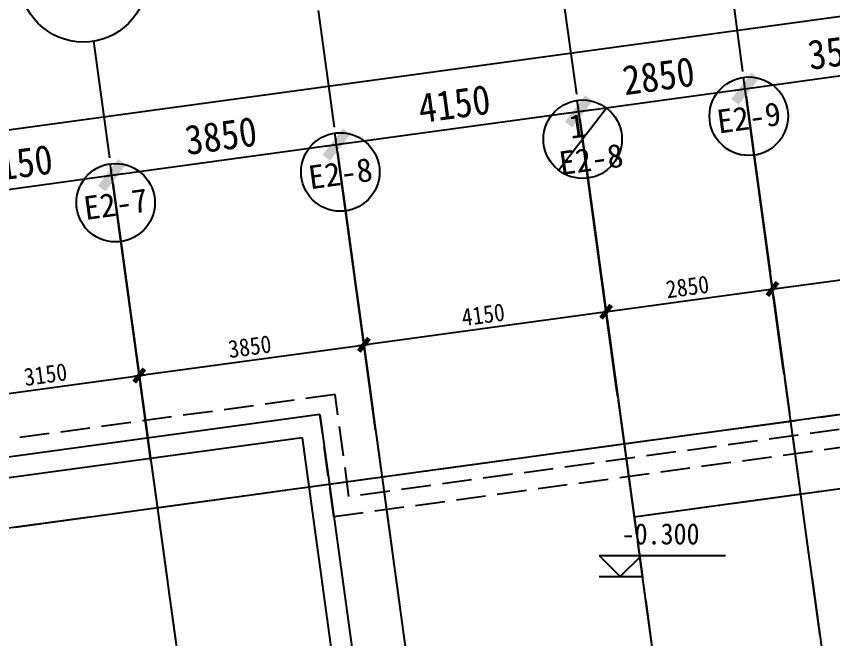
# Model space of a CAD drawing. Header units: millimetres. Extents: x 347599 to 1495443, y -100002 to 152717.
# Drawn here: x 1334104 to 1347964, y 129468 to 140041 of the extents above; entities that cross this region are included whole.
import ezdxf
from ezdxf.enums import TextEntityAlignment as Align

# ---------------------------------------------------------------- set-up
doc = ezdxf.new("R2010")
doc.units = ezdxf.units.MM
doc.header["$LTSCALE"] = 1000
doc.header["$PDMODE"] = 1
doc.linetypes.add('DASH', pattern=[0.35, 0.25, -0.1])
doc.linetypes.add('E-RG-1F$0$$0$DOTE', pattern=[2.42, 2, -0.2, 0.02, -0.2])
doc.layers.get('0').update_dxf_attribs({"linetype": 'CONTINUOUS'})
doc.layers.get('Defpoints').update_dxf_attribs({"linetype": 'CONTINUOUS'})
for name, color, linetype in [('A—文字索引', 40, 'CONTINUOUS'), ('A—楼梯、电梯、栏杆', 50, 'CONTINUOUS'), ('A—轴线、尺寸', 1, 'CONTINUOUS'), ('I—平面—标高', 40, 'CONTINUOUS'), ('轴线100', 1, 'CONTINUOUS')]:
    doc.layers.add(name, color=color, linetype=linetype)
doc.styles.add('ARIAL', font='simhei.ttf', dxfattribs={"width": 0.9})
doc.dimstyles.new('200', dxfattribs={"dimscale": 200, "dimtxt": 2.5, "dimasz": 2, "dimexe": 1, "dimexo": 1, "dimgap": 0.8, "dimtad": 1, "dimdec": 0, "dimdsep": 46, "dimtxsty": 'ARIAL', "dimblk1": 'ARCHTICK', "dimblk2": 'ARCHTICK', "dimsah": 1, "dimcen": -0.9, "dimdle": 1, "dimclrd": 256, "dimclre": 256, "dimclrt": 40, "dimaunit": 1, "dimadec": 0, "dimazin": 0, "dimtfac": 0.35, "dimtdec": 0, "dimtix": 1, "dimtmove": 2, "dimatfit": 3, "dimldrblk": 'ARCHTICK', "dimfxl": 0, "dimtvp": 0.8, "dimtolj": 1, "dimtzin": 0, "dimarcsym": 0})
doc.dimstyles.new('副本 100', dxfattribs={"dimscale": 100, "dimtxt": 2.5, "dimasz": 2, "dimexe": 1, "dimexo": 1, "dimgap": 0.8, "dimtad": 1, "dimdec": 0, "dimdsep": 46, "dimtxsty": 'ARIAL', "dimblk1": 'ARCHTICK', "dimblk2": 'ARCHTICK', "dimsah": 1, "dimcen": -0.9, "dimdle": 1, "dimclrd": 256, "dimclre": 256, "dimclrt": 40, "dimaunit": 1, "dimadec": 0, "dimazin": 0, "dimtfac": 0.35, "dimtdec": 0, "dimtix": 1, "dimtmove": 2, "dimatfit": 3, "dimldrblk": 'ARCHTICK', "dimfxl": 0, "dimtvp": 0.8, "dimtolj": 1, "dimtzin": 0, "dimarcsym": 0})

# ---------------------------------------------------------------- blocks, each defined once
blk = doc.blocks.new('_ArchTick')
at = {"color": 0, "linetype": 'ByBlock', "const_width": 0.4}
blk.add_lwpolyline([(-0.5, -0.5), (0.5, 0.5)], dxfattribs=at)
blk = doc.blocks.new('*D245')
at = {"layer": 'A—轴线、尺寸', "linetype": 'ByBlock', "lineweight": -2}
for p, q in [((1416467, 143634), (1415668, 149480)), ((1311465, 135035), (1415893, 149309)), ((1312544, 128617), (1311636, 135260))]:
    blk.add_line(p, q, dxfattribs=at)
at = {"layer": 'Defpoints', "color": 0, "linetype": 'ByBlock'}
for p in [(1415695, 149282), (1416494, 143435), (1312571, 128419, 0)]:
    blk.add_point(p, dxfattribs=at)
at = {"layer": 'A—轴线、尺寸', "linetype": 'ByBlock', "lineweight": -2, "xscale": 400, "yscale": 400, "zscale": 400}
for p, rotation in [((1415695, 149282), 7.783339566187075), ((1311663, 135062), 187.7833395661871)]:
    blk.add_blockref('_ArchTick', p, dxfattribs=dict(at, rotation=rotation))
at = {"layer": 'A—轴线、尺寸', "color": 40, "linetype": 'ByBlock', "insert": (1363623, 142581), "char_height": 500, "attachment_point": 5, "rotation": 7.7833, "style": 'ARIAL'}
blk.add_mtext('\\A1;105000', dxfattribs=at)
blk = doc.blocks.new('*D250')
at = {"layer": 'A—轴线、尺寸', "linetype": 'ByBlock', "lineweight": -2}
for p, q in [((1336376, 132585), (1335699, 137540)), ((1332406, 136888), (1335924, 137369)), ((1333255, 132159), (1332578, 137113))]:
    blk.add_line(p, q, dxfattribs=at)
at = {"layer": 'Defpoints', "color": 0, "linetype": 'ByBlock'}
for p in [(1335726, 137342), (1336403, 132387), (1333282, 131961)]:
    blk.add_point(p, dxfattribs=at)
at = {"layer": 'A—轴线、尺寸', "linetype": 'ByBlock', "lineweight": -2, "xscale": 400, "yscale": 400, "zscale": 400}
for p, rotation in [((1335726, 137342), 7.783339566187075), ((1332605, 136915), 187.7833395661871)]:
    blk.add_blockref('_ArchTick', p, dxfattribs=dict(at, rotation=rotation))
at = {"layer": 'A—轴线、尺寸', "color": 40, "linetype": 'ByBlock', "insert": (1334109, 137537), "char_height": 500, "attachment_point": 5, "rotation": 7.7833, "style": 'ARIAL'}
blk.add_mtext('\\A1;3150', dxfattribs=at)
blk = doc.blocks.new('*D251')
at = {"layer": 'A—轴线、尺寸', "linetype": 'ByBlock', "lineweight": -2}
for p, q in [((1340190, 133107), (1339513, 138061)), ((1335527, 137315), (1339738, 137890)), ((1336376, 132585), (1335699, 137540))]:
    blk.add_line(p, q, dxfattribs=at)
at = {"layer": 'Defpoints', "color": 0, "linetype": 'ByBlock'}
for p in [(1339540, 137863), (1340217, 132909), (1336403, 132387)]:
    blk.add_point(p, dxfattribs=at)
at = {"layer": 'A—轴线、尺寸', "linetype": 'ByBlock', "lineweight": -2, "xscale": 400, "yscale": 400, "zscale": 400}
for p, rotation in [((1339540, 137863), 7.783339566187075), ((1335726, 137342), 187.7833395661871)]:
    blk.add_blockref('_ArchTick', p, dxfattribs=dict(at, rotation=rotation))
at = {"layer": 'A—轴线、尺寸', "color": 40, "linetype": 'ByBlock', "insert": (1337577, 138011), "char_height": 500, "attachment_point": 5, "rotation": 7.7833, "style": 'ARIAL'}
blk.add_mtext('\\A1;3850', dxfattribs=at)
blk = doc.blocks.new('*D252')
at = {"layer": 'A—轴线、尺寸', "linetype": 'ByBlock', "lineweight": -2}
for p, q in [((1344302, 133669), (1343625, 138623)), ((1339342, 137836), (1343850, 138452)), ((1340190, 133107), (1339513, 138061))]:
    blk.add_line(p, q, dxfattribs=at)
at = {"layer": 'Defpoints', "color": 0, "linetype": 'ByBlock'}
for p in [(1343652, 138425), (1344329, 133471), (1340217, 132909)]:
    blk.add_point(p, dxfattribs=at)
at = {"layer": 'A—轴线、尺寸', "linetype": 'ByBlock', "lineweight": -2, "xscale": 400, "yscale": 400, "zscale": 400}
for p, rotation in [((1343652, 138425), 7.783339566187075), ((1339540, 137863), 187.7833395661871)]:
    blk.add_blockref('_ArchTick', p, dxfattribs=dict(at, rotation=rotation))
at = {"layer": 'A—轴线、尺寸', "color": 40, "linetype": 'ByBlock', "insert": (1341540, 138553), "char_height": 500, "attachment_point": 5, "rotation": 7.7833, "style": 'ARIAL'}
blk.add_mtext('\\A1;4150', dxfattribs=at)
blk = doc.blocks.new('*D325')
at = {"layer": 'A—轴线、尺寸', "linetype": 'ByBlock', "lineweight": -2}
for p, q in [((1347126, 134055), (1346449, 139009)), ((1343454, 138398), (1346674, 138838)), ((1344302, 133669), (1343625, 138623))]:
    blk.add_line(p, q, dxfattribs=at)
at = {"layer": 'Defpoints', "color": 0, "linetype": 'ByBlock'}
for p in [(1346476, 138811), (1347153, 133857), (1344329, 133471)]:
    blk.add_point(p, dxfattribs=at)
at = {"layer": 'A—轴线、尺寸', "linetype": 'ByBlock', "lineweight": -2, "xscale": 400, "yscale": 400, "zscale": 400}
for p, rotation in [((1346476, 138811), 7.783339566187075), ((1343652, 138425), 187.7833395661871)]:
    blk.add_blockref('_ArchTick', p, dxfattribs=dict(at, rotation=rotation))
at = {"layer": 'A—轴线、尺寸', "color": 40, "linetype": 'ByBlock', "insert": (1345008, 139027), "char_height": 500, "attachment_point": 5, "rotation": 7.7833, "style": 'ARIAL'}
blk.add_mtext('\\A1;2850', dxfattribs=at)
blk = doc.blocks.new('*D326')
at = {"layer": 'A—轴线、尺寸', "linetype": 'ByBlock', "lineweight": -2}
for p, q in [((1350593, 134529), (1349916, 139483)), ((1346277, 138784), (1350142, 139312)), ((1347126, 134055), (1346449, 139009))]:
    blk.add_line(p, q, dxfattribs=at)
at = {"layer": 'Defpoints', "color": 0, "linetype": 'ByBlock'}
for p in [(1349943, 139285), (1350621, 134331), (1347153, 133857)]:
    blk.add_point(p, dxfattribs=at)
at = {"layer": 'A—轴线、尺寸', "linetype": 'ByBlock', "lineweight": -2, "xscale": 400, "yscale": 400, "zscale": 400}
for p, rotation in [((1349943, 139285), 7.783339566187075), ((1346476, 138811), 187.7833395661871)]:
    blk.add_blockref('_ArchTick', p, dxfattribs=dict(at, rotation=rotation))
at = {"layer": 'A—轴线、尺寸', "color": 40, "linetype": 'ByBlock', "insert": (1348154, 139457), "char_height": 500, "attachment_point": 5, "rotation": 7.7833, "style": 'ARIAL'}
blk.add_mtext('\\A1;3500', dxfattribs=at)
blk = doc.blocks.new('A$C56965FBB')
at = {"layer": 'A—轴线、尺寸', "linetype": 'ByBlock'}
blk.add_circle((21048, 3812), 1083, dxfattribs=at)
blk = doc.blocks.new('*U200')
at = {"layer": 'I—平面—标高'}
blk.add_line((-3, 0), (3, 0), dxfattribs=at)
for points in [[(-3, 3), (14.88, 3)], [(-3, 3), (0, 0)], [(0, 0), (3, 3)]]:
    blk.add_lwpolyline(points, dxfattribs=at)
at = {"layer": 'I—平面—标高', "style": 'ARIAL', "width": 0.9, "flags": 8}
blk.add_attdef('%%P0.000(6.000)', text='', height=3, dxfattribs=at).set_placement((0.2, 3.65), align=Align.BOTTOM_LEFT)
blk = doc.blocks.new('*D497')
at = {"layer": 'Defpoints', "color": 0, "linetype": 'Continuous'}
for p in [(1336191, 133939), (1336403, 132387), (1333282, 131961)]:
    blk.add_point(p, dxfattribs=at)
at = {"layer": '轴线100', "linetype": 'Continuous', "lineweight": -2}
for p, q in [((1336389, 132486), (1336177, 134038)), ((1332971, 133499), (1336290, 133953)), ((1333268, 132060), (1333056, 133612))]:
    blk.add_line(p, q, dxfattribs=at)
at = {"layer": '轴线100', "linetype": 'Continuous', "lineweight": -2, "xscale": 200, "yscale": 200, "zscale": 200}
for p, rotation in [((1336191, 133939), 7.783339565677779), ((1333070, 133513), 187.7833395656778)]:
    blk.add_blockref('_ArchTick', p, dxfattribs=dict(at, rotation=rotation))
at = {"layer": '轴线100', "color": 40, "linetype": 'Continuous', "insert": (1334599, 133956), "char_height": 300, "attachment_point": 5, "rotation": 7.7833, "style": 'ARIAL'}
blk.add_mtext('\\A1;3150', dxfattribs=at)
blk = doc.blocks.new('*D498')
at = {"layer": 'Defpoints', "color": 0, "linetype": 'Continuous'}
for p in [(1340005, 134461), (1340217, 132909), (1336403, 132387)]:
    blk.add_point(p, dxfattribs=at)
at = {"layer": '轴线100', "linetype": 'Continuous', "lineweight": -2}
for p, q in [((1336092, 133926), (1340104, 134474)), ((1340204, 133008), (1339992, 134560)), ((1336389, 132486), (1336177, 134038))]:
    blk.add_line(p, q, dxfattribs=at)
at = {"layer": '轴线100', "linetype": 'Continuous', "lineweight": -2, "xscale": 200, "yscale": 200, "zscale": 200}
for p, rotation in [((1340005, 134461), 7.783339565677779), ((1336191, 133939), 187.7833395656778)]:
    blk.add_blockref('_ArchTick', p, dxfattribs=dict(at, rotation=rotation))
at = {"layer": '轴线100', "color": 40, "linetype": 'Continuous', "insert": (1338067, 134430), "char_height": 300, "attachment_point": 5, "rotation": 7.7833, "style": 'ARIAL'}
blk.add_mtext('\\A1;3850', dxfattribs=at)
blk = doc.blocks.new('*D499')
at = {"layer": 'Defpoints', "color": 0, "linetype": 'Continuous'}
for p in [(1344117, 135023), (1344329, 133471), (1340217, 132909)]:
    blk.add_point(p, dxfattribs=at)
at = {"layer": '轴线100', "linetype": 'Continuous', "lineweight": -2}
for p, q in [((1339906, 134447), (1344216, 135036)), ((1344315, 133570), (1344103, 135122)), ((1340204, 133008), (1339992, 134560))]:
    blk.add_line(p, q, dxfattribs=at)
at = {"layer": '轴线100', "linetype": 'Continuous', "lineweight": -2, "xscale": 200, "yscale": 200, "zscale": 200}
for p, rotation in [((1344117, 135023), 7.783339565677779), ((1340005, 134461), 187.7833395656778)]:
    blk.add_blockref('_ArchTick', p, dxfattribs=dict(at, rotation=rotation))
at = {"layer": '轴线100', "color": 40, "linetype": 'Continuous', "insert": (1342030, 134971), "char_height": 300, "attachment_point": 5, "rotation": 7.7833, "style": 'ARIAL'}
blk.add_mtext('\\A1;4150', dxfattribs=at)
blk = doc.blocks.new('*D569')
at = {"layer": 'Defpoints', "color": 0, "linetype": 'Continuous'}
for p in [(1346941, 135409), (1347153, 133857), (1344329, 133471)]:
    blk.add_point(p, dxfattribs=at)
at = {"layer": '轴线100', "linetype": 'Continuous', "lineweight": -2}
for p, q in [((1344018, 135009), (1347040, 135422)), ((1347139, 133956), (1346927, 135508)), ((1344316, 133570), (1344103, 135122))]:
    blk.add_line(p, q, dxfattribs=at)
at = {"layer": '轴线100', "linetype": 'Continuous', "lineweight": -2, "xscale": 200, "yscale": 200, "zscale": 200}
for p, rotation in [((1346941, 135409), 7.783339565677779), ((1344117, 135023), 187.7833395656778)]:
    blk.add_blockref('_ArchTick', p, dxfattribs=dict(at, rotation=rotation))
at = {"layer": '轴线100', "color": 40, "linetype": 'Continuous', "insert": (1345498, 135445), "char_height": 300, "attachment_point": 5, "rotation": 7.7833, "style": 'ARIAL'}
blk.add_mtext('\\A1;2850', dxfattribs=at)
blk = doc.blocks.new('*D570')
at = {"layer": 'Defpoints', "color": 0, "linetype": 'Continuous'}
for p in [(1350408, 135883), (1350621, 134331), (1347153, 133857)]:
    blk.add_point(p, dxfattribs=at)
at = {"layer": '轴线100', "linetype": 'Continuous', "lineweight": -2}
for p, q in [((1350607, 134430), (1350395, 135982)), ((1346842, 135395), (1350507, 135896)), ((1347139, 133956), (1346927, 135508))]:
    blk.add_line(p, q, dxfattribs=at)
at = {"layer": '轴线100', "linetype": 'Continuous', "lineweight": -2, "xscale": 200, "yscale": 200, "zscale": 200}
for p, rotation in [((1350408, 135883), 7.783339565677779), ((1346941, 135409), 187.7833395656778)]:
    blk.add_blockref('_ArchTick', p, dxfattribs=dict(at, rotation=rotation))
at = {"layer": '轴线100', "color": 40, "linetype": 'Continuous', "insert": (1348643, 135875), "char_height": 300, "attachment_point": 5, "rotation": 7.7833, "style": 'ARIAL'}
blk.add_mtext('\\A1;3500', dxfattribs=at)

msp = doc.modelspace()

# ---------------------------------------------------------------- linework, layer by layer
at = {"layer": 'A—楼梯、电梯、栏杆', "linetype": 'DASH', "ltscale": 2}
for p, q in [((1384138.9, 137949.2), (1339751.9, 131881.8)), ((1339495.3, 131543.9), (1384476.7, 137692.6)), ((1339515, 133614.8), (1311048.7, 129723.8)), ((1339751.9, 131881.8), (1339515, 133614.8)), ((1339495.3, 131543.9), (1339258.4, 133276.9))]:
    msp.add_line(p, q, dxfattribs=at)
at = {"layer": 'A—楼梯、电梯、栏杆'}
for p, q in [((1339258.4, 133276.9), (1311408.6, 129470.2)), ((1339258.4, 133276.9), (1311408.6, 129470.2)), ((1339258.4, 133276.9), (1311408.6, 129470.2)), ((1339258.4, 133276.9), (1339935.5, 128324)), ((1338959.1, 132882.7), (1339588.7, 128276.6))]:
    msp.add_line(p, q, dxfattribs=at)
msp.add_lwpolyline([(1338959.1, 132882.7), (1311828.6, 129174.4), (1316580.9, 106599)], dxfattribs=at)
msp.add_lwpolyline([(1339278.3, 130546.9, 0, 0, 0), (1339437.8, 130565.9, 80, 0, 0), (1339626.3, 130588.4, 0, 0, 0)], format="xyseb", dxfattribs=at)
at = {"layer": 'A—轴线、尺寸', "linetype": 'E-RG-1F$0$$0$DOTE'}
for p, q in [((1424068.1, 143659.1), (1307746.3, 127759.5)), ((1424241.8, 142421.2), (1344593.7, 131534.4)), ((1346164.6, 141086), (1350657.7, 108214.9)), ((1343340.9, 140700), (1347833.9, 107828.9)), ((1339229.1, 140138), (1343722.2, 107266.9)), ((1335414.6, 139616.6), (1339343.4, 110873.1)), ((1343708.9, 138007.9), (1345169.3, 127323.6))]:
    msp.add_line(p, q, dxfattribs=at)
at = {"layer": '轴线100', "linetype": 'E-RG-1F$0$$0$DOTE'}
for p, q in [((1412791.7, 142117.8), (1307746.3, 127759.5)), ((1412965.3, 140879.9), (1344593.7, 131534.4)), ((1346629.8, 137683.7), (1350657.7, 108214.9)), ((1343806, 137297.7), (1347833.9, 107828.9)), ((1343806.7, 137292.8), (1345169.3, 127323.6)), ((1339694.2, 136735.7), (1343722.2, 107266.9)), ((1335879.7, 136214.3), (1339343.4, 110873.1))]:
    msp.add_line(p, q, dxfattribs=at)
at = {"layer": '轴线100', "linetype": 'ByBlock'}
msp.add_line((1344121.2, 138482.1), (1343317.1, 137425.3), dxfattribs=at)
for centre in [(1346539.6, 138344.2), (1343719.1, 137953.7), (1339604.1, 137396.2), (1335789.5, 136874.8)]:
    msp.add_circle(centre, 666.7, dxfattribs=at)

# ---------------------------------------------------------------- block references
at = {"layer": 'A—文字索引'}
msp.add_blockref('A$C56965FBB', (1314194.4, 136873.9), dxfattribs=at)
at = {"layer": 'I—平面—标高', "xscale": 120, "yscale": 120, "zscale": 120}
msp.add_blockref('*U200', (1344356.9, 130523.5), dxfattribs=at).add_auto_attribs({'%%P0.000(6.000)': '-0.300'})

# ---------------------------------------------------------------- texts
at = {"layer": '轴线100', "color": 40, "style": 'ARIAL'}
for s, p in [('E2-9', (1346542.6, 138322.2)), ('1', (1343625.5, 138178.2)), ('E2-8', (1343864.2, 137615.9)), ('E2-8', (1339607.1, 137374.2)), ('E2-7', (1335792.5, 136852.8))]:
    msp.add_text(s, height=400, rotation=7.78334, dxfattribs=at).set_placement(p, align=Align.MIDDLE_CENTER)

# ---------------------------------------------------------------- dimensions: what is measured, and where the dimension line sits
at = {"layer": 'A—轴线、尺寸', "linetype": 'ByBlock'}
for base, p1, p2, picture, middle in [((1415695.3, 149281.7), (1312570.9, 128418.9, 0), (1416494.4, 143435.4), '*D245', (1363623.2, 142580.8)), ((1349943.4, 139284.9), (1347152.8, 133856.6), (1350620.5, 134330.6), '*D326', (1348153.6, 139456.9)), ((1346475.7, 138810.9), (1344329.1, 133470.7), (1347152.9, 133856.6), '*D325', (1345007.9, 139026.9)), ((1343651.9, 138424.9), (1340217.3, 132908.6), (1344329, 133470.6), '*D252', (1341540.1, 138552.9)), ((1339540.2, 137863), (1336402.8, 132387.3), (1340217.3, 132908.7), '*D251', (1337577, 138011.3)), ((1335725.6, 137341.6), (1333281.8, 131960.7), (1336402.8, 132387.3), '*D250', (1334109.2, 137537.3))]:
    dim = msp.add_linear_dim(base=base, p1=p1, p2=p2, angle=7.78334, dimstyle='200', dxfattribs=at)
    dim.commit()
    dim.dimension.update_dxf_attribs({"geometry": picture, "text_midpoint": middle})
at = {"layer": '轴线100', "linetype": 'Continuous'}
for base, p1, p2, picture, middle in [((1350408.4, 135882.6), (1347152.8, 133856.6), (1350620.5, 134330.6), '*D570', (1348643.1, 135875.1)), ((1344116.9, 135022.6), (1340217.3, 132908.6), (1344329, 133470.6), '*D499', (1342029.6, 134971.2)), ((1340005.2, 134460.7), (1336402.8, 132387.3), (1340217.3, 132908.7), '*D498', (1338066.6, 134429.5)), ((1336190.7, 133939.3), (1333281.8, 131960.7), (1336402.8, 132387.3), '*D497', (1334598.8, 133955.5))]:
    dim = msp.add_linear_dim(base=base, p1=p1, p2=p2, angle=7.78334, dimstyle='副本 100', override={"dimtxt": 3}, dxfattribs=at)
    dim.commit()
    dim.dimension.update_dxf_attribs({"geometry": picture, "text_midpoint": middle})
dim = msp.add_linear_dim(base=(1346940.7, 135408.6), p1=(1344329.1, 133470.7), p2=(1347152.9, 133856.6), angle=7.78334, dimstyle='副本 100', override={"dimtxt": 3}, dxfattribs=at)
dim.commit()
dim.dimension.update_dxf_attribs({"geometry": '*D569', "text_midpoint": (1345497.5, 135445.2), "dimtype": 160})

doc.saveas('drawing.dxf')
